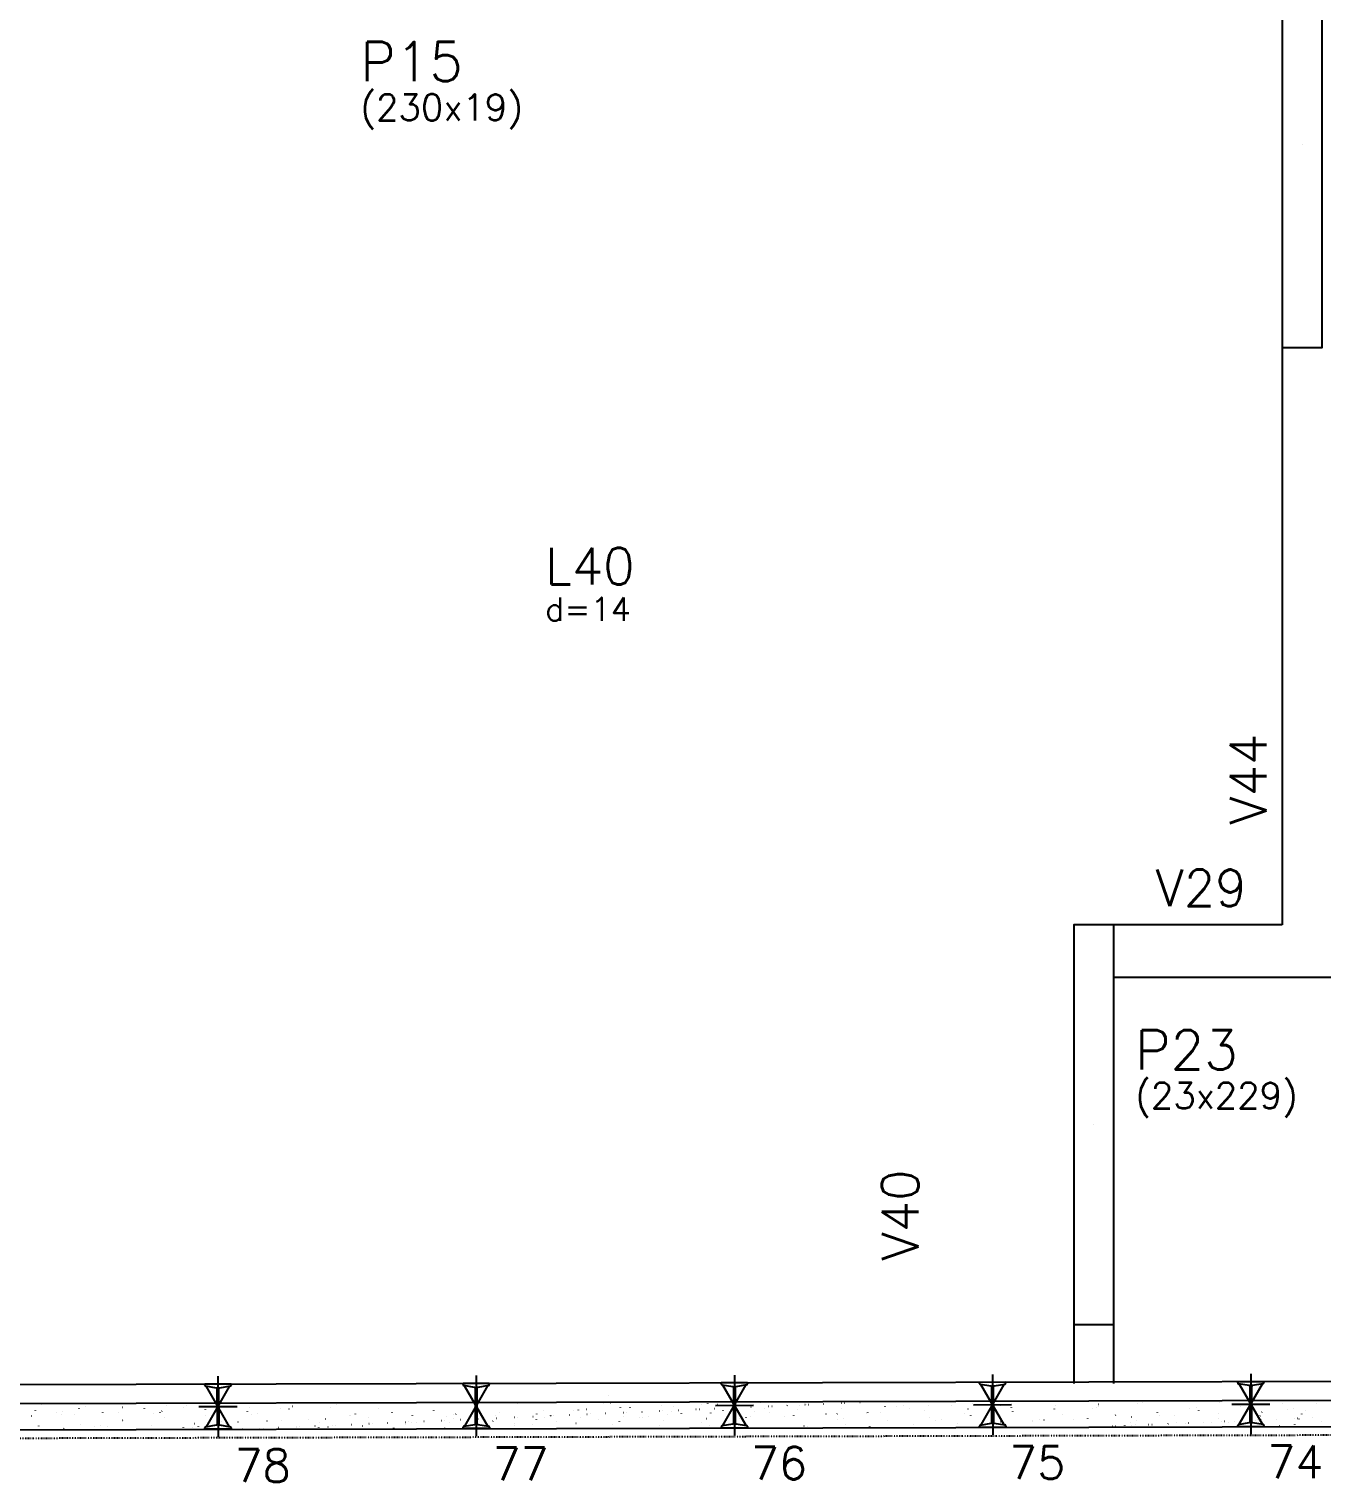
# Model space of a CAD drawing. Extents: x -40810 to 33675, y -2018 to 21213.
# Drawn here: x -10400 to -9659, y 8661 to 9494 of the extents above; entities that cross this region are included whole.
import ezdxf

# ---------------------------------------------------------------- set-up
doc = ezdxf.new("R2010")
doc.units = 0
doc.linetypes.add('ESTILO_TQS_0003', pattern=[1.5, 0.5, -0.4, 0.1, -0.5])
doc.layers.get('0').update_dxf_attribs({"color": 1, "lineweight": 9})
for name, color, linetype in [('1', 5, 'Continuous'), ('12', 3, 'Continuous'), ('13', 7, 'Continuous'), ('19', 5, 'Continuous'), ('24', 5, 'ESTILO_TQS_0003'), ('242', 3, 'Continuous'), ('3', 2, 'Continuous'), ('49', 20, 'Continuous'), ('51', 6, 'Continuous'), ('52', 21, 'Continuous'), ('8', 5, 'Continuous'), ('9', 3, 'Continuous')]:
    doc.layers.add(name, color=color, linetype=linetype)
doc.styles.get("Standard").update_dxf_attribs({"font": 'romans.shx', "width": 0.8})

# ---------------------------------------------------------------- blocks, each defined once
blk = doc.blocks.new('_H9EFD498501-001')
for p, q in [((926.412797, 193.809432), (926.422587, 193.88379)), ((947.871334, 191.642216), (947.916991, 191.701717)), ((951.555778, 192.987347), (951.629001, 193.00358)), ((972.838373, 192.554205), (972.88403, 192.613706)), ((985.426364, 191.86498), (985.436154, 191.939339)), ((997.805412, 193.466194), (997.851069, 193.525696)), ((1007.537106, 192.507551), (1007.610328, 192.523784)), ((1009.338202, 193.414617), (1009.347991, 193.488975)), ((1022.772451, 194.378183), (1022.818108, 194.437685)), ((1033.176618, 194.406565), (1033.186407, 194.480924)), ((1045.342492, 192.166344), (1045.388149, 192.225845)), ((1063.518434, 192.027755), (1063.591656, 192.043988)), ((1070.309531, 193.078333), (1070.355188, 193.137834)), ((1092.190185, 192.462114), (1092.199975, 192.536472)), ((1095.27657, 193.990322), (1095.322227, 194.049823)), ((1116.204812, 194.792513), (1116.214601, 194.866871)), ((1120.243609, 194.902311), (1120.289266, 194.961813)), ((1175.218379, 192.848062), (1175.228169, 192.92242)), ((1192.688307, 194.882911), (1192.761529, 194.899144)), ((1199.130217, 194.397698), (1199.140006, 194.472056)), ((1248.669635, 194.403115), (1248.742857, 194.419348)), ((1252.330745, 195.214763), (1252.403967, 195.230996)), ((1258.143784, 192.453247), (1258.153573, 192.527605)), ((1263.79082, 192.22254), (1263.836477, 192.282042)), ((1281.9822, 193.445195), (1281.99199, 193.519554)), ((1288.757859, 193.13453), (1288.803516, 193.194031)), ((1304.650963, 193.923319), (1304.724185, 193.939552)), ((1308.312073, 194.734967), (1308.385295, 194.7512)), ((1312.185615, 191.781947), (1312.260544, 191.785218)), ((1313.724898, 194.046519), (1313.770555, 194.10602)), ((1322.300979, 192.223593), (1322.375907, 192.226865)), ((1324.174194, 192.30538), (1324.249123, 192.308651)), ((1333.015771, 192.691411), (1333.0907, 192.694683)), ((1338.691937, 194.958508), (1338.737594, 195.018009)), ((1343.131134, 193.133057), (1343.206063, 193.136329)), ((1345.00435, 193.214844), (1345.079278, 193.218115)), ((1353.845926, 193.600875), (1353.920855, 193.604147)), ((1360.632291, 193.443523), (1360.705513, 193.459756)), ((1363.96129, 194.042522), (1364.036218, 194.045793)), ((1364.293401, 194.255171), (1364.366623, 194.271404)), ((1365.010394, 193.831143), (1365.020184, 193.905502)), ((1365.834505, 194.124308), (1365.909434, 194.127579)), ((1374.676082, 194.51034), (1374.75101, 194.513611)), ((1384.791445, 194.951986), (1384.866374, 194.955257)), ((1384.882132, 191.903363), (1384.927789, 191.962865)), ((1386.66466, 195.033772), (1386.739589, 195.037044)), ((1388.922231, 195.380779), (1388.932021, 195.455138)), ((1395.506237, 195.419804), (1395.581166, 195.423075)), ((1409.849171, 192.815352), (1409.894828, 192.874854)), ((1416.613619, 192.963727), (1416.686841, 192.97996)), ((1420.274729, 193.775375), (1420.347951, 193.791608)), ((1424.023962, 191.886692), (1424.033751, 191.96105)), ((1434.81621, 193.727341), (1434.861867, 193.786843)), ((1447.935799, 193.436328), (1447.945588, 193.510687)), ((1459.783249, 194.639331), (1459.828907, 194.698832)), ((1471.774215, 194.428277), (1471.784005, 194.502635)), ((1472.594946, 192.483931), (1472.668169, 192.500163)), ((1476.256056, 193.295579), (1476.329279, 193.311812)), ((1482.35329, 192.427491), (1482.398947, 192.486992)), ((1484.750288, 195.55132), (1484.795946, 195.610821)), ((1507.320329, 193.33948), (1507.365986, 193.398982)), ((1528.576274, 192.004134), (1528.649497, 192.020367)), ((1530.787782, 192.483825), (1530.797572, 192.558184)), ((1532.237384, 192.815783), (1532.310607, 192.832016)), ((1532.287368, 194.251469), (1532.333025, 194.310971)), ((1545.41738, 195.737718), (1545.490603, 195.753951)), ((1554.802409, 194.814225), (1554.812199, 194.888583)), ((1557.254407, 195.163458), (1557.300065, 195.22296)), ((1582.221446, 196.075448), (1582.267104, 196.134949)), ((1588.218712, 192.335987), (1588.291934, 192.35222)), ((1601.398708, 195.257922), (1601.471931, 195.274155)), ((1613.815976, 192.869773), (1613.825766, 192.944132)), ((1637.727814, 194.41941), (1637.737603, 194.493768)), ((1644.20004, 191.856191), (1644.273262, 191.872424)), ((1657.380036, 194.778126), (1657.453258, 194.794359)), ((920.507297, 187.606398), (920.552954, 187.665899)), ((922.904295, 190.730227), (922.949952, 190.789728)), ((934.714672, 189.253764), (934.787894, 189.269997)), ((937.573322, 188.542633), (937.583111, 188.616991)), ((938.375782, 190.065412), (938.449005, 190.081645)), ((945.474336, 188.518387), (945.519993, 188.577889)), ((961.411738, 189.534581), (961.421527, 189.60894)), ((970.441375, 189.430376), (970.487032, 189.489878)), ((972.675052, 185.048545), (972.684841, 185.122904)), ((973.488783, 184.95922), (973.562005, 184.975452)), ((990.696, 188.773968), (990.769222, 188.790201)), ((994.35711, 189.585616), (994.430332, 189.601849)), ((995.408414, 190.342365), (995.454071, 190.401867)), ((996.586889, 186.598181), (996.596679, 186.67254)), ((1020.375453, 191.254354), (1020.42111, 191.313856)), ((1020.425305, 187.59013), (1020.435095, 187.664488)), ((1029.470111, 184.479423), (1029.543333, 184.495656)), ((1039.087469, 184.014638), (1039.133126, 184.07414)), ((1044.439932, 189.920529), (1044.449721, 189.994888)), ((1046.677328, 188.294172), (1046.75055, 188.310405)), ((1050.338438, 189.10582), (1050.41166, 189.122053)), ((1055.600457, 184.65373), (1055.610246, 184.728089)), ((1064.054508, 184.926627), (1064.100165, 184.986129)), ((1068.351769, 191.470165), (1068.361559, 191.544524)), ((1079.438873, 185.645679), (1079.448662, 185.720037)), ((1085.451439, 183.999627), (1085.524661, 184.01586)), ((1089.021547, 185.838616), (1089.067204, 185.898118)), ((1102.658656, 187.814376), (1102.731878, 187.830608)), ((1103.453499, 187.976078), (1103.463289, 188.050436)), ((1106.319766, 188.626024), (1106.392988, 188.642257)), ((1113.988586, 186.750606), (1114.034243, 186.810107)), ((1119.499762, 191.547959), (1119.572984, 191.564192)), ((1124.714217, 183.596769), (1124.789145, 183.60004)), ((1127.365337, 189.525714), (1127.375126, 189.600073)), ((1134.82958, 184.038415), (1134.904509, 184.041687)), ((1136.702795, 184.120202), (1136.777724, 184.123473)), ((1138.45244, 183.701227), (1138.46223, 183.775586)), ((1138.955625, 187.662595), (1139.001282, 187.722096)), ((1141.432767, 183.519831), (1141.505989, 183.536064)), ((1145.544372, 184.506233), (1145.619301, 184.509505)), ((1151.203753, 190.517663), (1151.213542, 190.592021)), ((1155.659735, 184.947879), (1155.734664, 184.951151)), ((1157.532951, 185.029666), (1157.607879, 185.032937)), ((1158.639984, 187.334579), (1158.713206, 187.350812)), ((1160.178781, 183.695461), (1160.224438, 183.754962)), ((1162.301094, 188.146228), (1162.374316, 188.162461)), ((1162.467067, 186.031627), (1162.476856, 186.105985)), ((1163.922664, 188.574584), (1163.968321, 188.634085)), ((1166.374528, 185.415697), (1166.449456, 185.418969)), ((1175.48109, 191.068163), (1175.554312, 191.084396)), ((1176.489891, 185.857344), (1176.564819, 185.860615)), ((1178.363106, 185.93913), (1178.438035, 185.942401)), ((1185.14582, 184.60745), (1185.191477, 184.666951)), ((1186.378904, 187.581263), (1186.388693, 187.655621)), ((1187.204683, 186.325162), (1187.279612, 186.328433)), ((1188.889703, 189.486573), (1188.93536, 189.546074)), ((1197.320046, 186.766808), (1197.394975, 186.770079)), ((1199.193262, 186.848594), (1199.26819, 186.851866)), ((1208.034838, 187.234626), (1208.109767, 187.237897)), ((1210.112859, 185.519439), (1210.158516, 185.578941)), ((1210.21732, 188.573211), (1210.22711, 188.64757)), ((1213.856742, 190.398562), (1213.902399, 190.458064)), ((1214.621312, 186.854783), (1214.694534, 186.871016)), ((1218.150202, 187.676272), (1218.22513, 187.679544)), ((1218.282422, 187.666432), (1218.355644, 187.682665)), ((1220.023417, 187.758058), (1220.098346, 187.76133)), ((1221.480634, 184.087175), (1221.490424, 184.161534)), ((1228.864994, 188.14409), (1228.939922, 188.147361)), ((1231.462418, 190.588367), (1231.53564, 190.6046)), ((1232.6829, 183.307599), (1232.728557, 183.367101)), ((1234.231947, 190.903611), (1234.241736, 190.977969)), ((1235.079898, 186.431428), (1235.125555, 186.49093)), ((1238.823781, 191.310551), (1238.869438, 191.370053)), ((1238.980357, 188.585736), (1239.055286, 188.589008)), ((1240.853572, 188.667523), (1240.928501, 188.670794)), ((1245.392471, 185.636812), (1245.402261, 185.71117)), ((1249.695149, 189.053554), (1249.770078, 189.056826)), ((1257.649939, 184.219589), (1257.695596, 184.27909)), ((1259.810512, 189.495201), (1259.885441, 189.498472)), ((1260.046937, 187.343417), (1260.092594, 187.402919)), ((1261.683728, 189.576987), (1261.758657, 189.580258)), ((1269.230888, 186.62876), (1269.240677, 186.703118)), ((1270.525305, 189.963018), (1270.600233, 189.96629)), ((1270.60264, 186.374987), (1270.675862, 186.39122)), ((1274.26375, 187.186636), (1274.336972, 187.202869)), ((1280.640668, 190.404665), (1280.715597, 190.407936)), ((1282.513883, 190.486451), (1282.588812, 190.489723)), ((1282.616978, 185.131578), (1282.662635, 185.191079)), ((1285.013976, 188.255407), (1285.059633, 188.314908)), ((1287.443746, 190.108571), (1287.516968, 190.124804)), ((1291.35546, 190.872483), (1291.430389, 190.875754)), ((1293.245514, 188.959159), (1293.255304, 189.033518)), ((1301.470823, 191.314129), (1301.545752, 191.3174)), ((1303.344039, 191.395915), (1303.418967, 191.399187)), ((1304.406039, 183.69236), (1304.415828, 183.766719)), ((1307.584017, 186.043567), (1307.629674, 186.103068)), ((1309.981015, 189.167396), (1310.026672, 189.226897)), ((1317.157351, 190.508796), (1317.167141, 190.583154)), ((1326.583967, 185.895191), (1326.65719, 185.911424)), ((1328.244455, 184.684309), (1328.254244, 184.758667)), ((1330.245077, 186.70684), (1330.3183, 186.723073)), ((1332.551056, 186.955556), (1332.596713, 187.015058)), ((1334.948054, 190.079385), (1334.993711, 190.138886)), ((1340.995768, 191.500744), (1341.005557, 191.575102)), ((1343.425074, 189.628775), (1343.498296, 189.645007)), ((1352.259082, 187.014708), (1352.268871, 187.089066)), ((1357.518095, 187.867545), (1357.563752, 187.927047)), ((1359.915093, 190.991374), (1359.96075, 191.050875)), ((1376.170919, 188.564344), (1376.180708, 188.638703)), ((1382.485134, 188.779534), (1382.530791, 188.839036)), ((1382.565295, 185.415395), (1382.638518, 185.431628)), ((1386.226405, 186.227044), (1386.299628, 186.243277)), ((1399.406401, 189.148978), (1399.479624, 189.165211)), ((1400.009335, 189.556293), (1400.019125, 189.630651)), ((1407.452173, 189.691523), (1407.49783, 189.751025)), ((1411.272649, 185.070257), (1411.282439, 185.144615)), ((1432.419212, 190.603513), (1432.464869, 190.663014)), ((1435.184486, 186.619893), (1435.194276, 186.694251)), ((1438.546623, 184.935599), (1438.619845, 184.951832)), ((1442.207733, 185.747248), (1442.280955, 185.763481)), ((1451.131228, 183.363796), (1451.176885, 183.423298)), ((1455.387729, 188.669182), (1455.460952, 188.685415)), ((1457.386251, 191.515502), (1457.431908, 191.575003)), ((1459.022902, 187.611841), (1459.032692, 187.6862)), ((1476.098267, 184.275785), (1476.143924, 184.335287)), ((1483.037529, 189.942241), (1483.047319, 190.016599)), ((1494.198054, 184.675442), (1494.207843, 184.7498)), ((1494.527951, 184.455803), (1494.601173, 184.472036)), ((1498.189061, 185.267451), (1498.262283, 185.283684)), ((1501.065306, 185.187775), (1501.110963, 185.247276)), ((1506.949366, 191.491877), (1506.959156, 191.566235)), ((1511.369057, 188.189386), (1511.442279, 188.205619)), ((1518.03647, 185.66739), (1518.046259, 185.741749)), ((1526.032345, 186.099764), (1526.078002, 186.159265)), ((1542.051096, 187.997789), (1542.060886, 188.072148)), ((1550.509279, 183.976007), (1550.582501, 183.99224)), ((1550.999384, 187.011753), (1551.045041, 187.071254)), ((1554.170389, 184.787655), (1554.243611, 184.803888)), ((1565.962934, 189.547426), (1565.972723, 189.621784)), ((1567.350385, 187.70959), (1567.423607, 187.725823)), ((1575.966423, 187.923742), (1576.01208, 187.983243)), ((1577.050037, 183.722939), (1577.059827, 183.797297)), ((1581.805183, 183.449657), (1581.880112, 183.452928)), ((1583.678398, 183.531443), (1583.753327, 183.534715)), ((1584.557602, 191.524338), (1584.630824, 191.540571)), ((1589.80135, 190.539374), (1589.811139, 190.613733)), ((1592.519975, 183.917475), (1592.594904, 183.920746)), ((1597.189579, 183.956608), (1597.235236, 184.01611)), ((1600.933462, 188.835731), (1600.979119, 188.895233)), ((1601.064664, 186.053338), (1601.074453, 186.127696)), ((1602.635338, 184.359121), (1602.710267, 184.362392)), ((1604.508554, 184.440907), (1604.583482, 184.444179)), ((1606.490607, 183.496211), (1606.563829, 183.512444)), ((1610.151717, 184.307859), (1610.224939, 184.324092)), ((1613.350131, 184.826939), (1613.425059, 184.83021)), ((1622.156618, 184.868597), (1622.202275, 184.928099)), ((1623.331713, 187.229794), (1623.404935, 187.246027)), ((1623.465494, 185.268585), (1623.540422, 185.271857)), ((1624.976501, 187.602974), (1624.986291, 187.677333)), ((1625.338709, 185.350372), (1625.413638, 185.353643)), ((1625.900501, 189.74772), (1625.946158, 189.807222)), ((1634.180286, 185.736403), (1634.255215, 185.739675)), ((1640.53893, 191.044542), (1640.612152, 191.060775)), ((1644.295649, 186.178049), (1644.370578, 186.181321)), ((1646.168865, 186.259836), (1646.243793, 186.263107)), ((1647.123657, 185.780586), (1647.169314, 185.840088)), ((1648.814917, 188.594923), (1648.824707, 188.669281)), ((1650.86754, 190.659709), (1650.913197, 190.719211)), ((1655.010441, 186.645867), (1655.08537, 186.649139)), ((1660.078231, 184.108887), (1660.088021, 184.183245)), ((924.549604, 179.657076), (924.549604, 179.657076)), ((924.549604, 179.657076), (924.549604, 179.657076)), ((924.822009, 181.726197), (924.831799, 181.800556)), ((936.40732, 179.685974), (936.40732, 179.685974)), ((936.40732, 179.685974), (936.40732, 179.685974)), ((938.701277, 179.691565), (938.701277, 179.691565)), ((939.219312, 180.366681), (939.26497, 180.426183)), ((948.265037, 179.714873), (948.265037, 179.714873)), ((948.660425, 182.718146), (948.670215, 182.792504)), ((949.850495, 179.718737), (949.850495, 179.718737)), ((949.850495, 179.718737), (949.850495, 179.718737)), ((949.850495, 179.718737), (949.850495, 179.718737)), ((956.647677, 181.225636), (956.720899, 181.241869)), ((960.122753, 179.743772), (960.122753, 179.743772)), ((960.308787, 182.037285), (960.382009, 182.053518)), ((963.013989, 179.750818), (963.013989, 179.750818)), ((964.186351, 181.278671), (964.232009, 181.338172)), ((971.98047, 179.772671), (971.98047, 179.772671)), ((971.98047, 179.772671), (971.98047, 179.772671)), ((971.98047, 179.772671), (971.98047, 179.772671)), ((983.838186, 179.801569), (983.845366, 179.856105)), ((983.838186, 179.801569), (983.838186, 179.801569)), ((983.838186, 179.801569), (983.838186, 179.801569)), ((987.326701, 179.810071), (987.326701, 179.810071)), ((989.15339, 182.19066), (989.199048, 182.250161)), ((995.695903, 179.830468), (995.695903, 179.830468)), ((995.695903, 179.830468), (995.695903, 179.830468)), ((1007.553619, 179.859367), (1007.553619, 179.859367)), ((1007.673993, 180.773695), (1007.683782, 180.848053)), ((1008.642351, 179.86202), (1008.642351, 179.86202)), ((1008.642351, 179.86202), (1008.642351, 179.86202)), ((1008.642351, 179.86202), (1008.642351, 179.86202)), ((1011.639412, 179.869324), (1011.639412, 179.869324)), ((1012.629005, 180.74584), (1012.702227, 180.762073)), ((1014.12043, 183.102649), (1014.166087, 183.16215)), ((1016.290115, 181.557489), (1016.363337, 181.573722)), ((1019.411336, 179.888265), (1019.411336, 179.888265)), ((1031.269052, 179.917164), (1031.269052, 179.917164)), ((1031.269052, 179.917164), (1031.269052, 179.917164)), ((1031.269052, 179.917164), (1031.269052, 179.917164)), ((1031.688619, 183.104094), (1031.698409, 183.178452)), ((1035.952124, 179.928577), (1035.952124, 179.928577)), ((1040.97944, 179.94083), (1040.97944, 179.94083)), ((1040.97944, 179.94083), (1040.97944, 179.94083)), ((1041.393595, 179.958912), (1041.468524, 179.962183)), ((1043.126769, 179.946063), (1043.126769, 179.946063)), ((1043.126769, 179.946063), (1043.126769, 179.946063)), ((1043.126769, 179.946063), (1043.126769, 179.946063)), ((1051.508958, 180.400558), (1051.583887, 180.40383)), ((1053.382174, 180.482345), (1053.457102, 180.485616)), ((1054.984485, 179.974962), (1054.984485, 179.974962)), ((1054.984485, 179.974962), (1054.984485, 179.974962)), ((1060.264836, 179.98783), (1060.264836, 179.98783)), ((1060.264836, 179.98783), (1060.264836, 179.98783)), ((1060.264836, 179.98783), (1060.264836, 179.98783)), ((1060.310625, 180.047504), (1060.356282, 180.107006)), ((1062.22375, 180.868376), (1062.298679, 180.871648)), ((1066.842201, 180.00386), (1066.842201, 180.00386)), ((1066.842201, 180.00386), (1066.842201, 180.00386)), ((1067.434206, 180.005303), (1067.434206, 180.005303)), ((1067.434206, 180.005303), (1067.434206, 180.005303)), ((1067.434206, 180.005303), (1067.434206, 180.005303)), ((1068.610333, 180.266044), (1068.683555, 180.282277)), ((1072.271443, 181.077693), (1072.344665, 181.093926)), ((1072.339114, 181.310022), (1072.414042, 181.313294)), ((1074.212329, 181.391809), (1074.287258, 181.39508)), ((1078.699918, 180.032759), (1078.699918, 180.032759)), ((1083.053906, 181.77784), (1083.128834, 181.781112)), ((1084.577547, 180.047084), (1084.577547, 180.047084)), ((1084.577547, 180.047084), (1084.577547, 180.047084)), ((1084.577547, 180.047084), (1084.577547, 180.047084)), ((1085.277664, 180.959493), (1085.323321, 181.018995)), ((1090.557634, 180.061658), (1090.557634, 180.061658)), ((1090.557634, 180.061658), (1090.557634, 180.061658)), ((1090.557634, 180.061658), (1090.557634, 180.061658)), ((1090.702187, 181.159643), (1090.711976, 181.234001)), ((1093.169269, 182.219487), (1093.244198, 182.222758)), ((1095.042485, 182.301273), (1095.117413, 182.304545)), ((1102.415351, 180.090556), (1102.415351, 180.090556)), ((1102.415351, 180.090556), (1102.415351, 180.090556)), ((1102.415351, 180.090556), (1102.415351, 180.090556)), ((1103.884061, 182.687305), (1103.95899, 182.690576)), ((1108.890259, 180.106337), (1108.890259, 180.106337)), ((1108.890259, 180.106337), (1108.890259, 180.106337)), ((1108.890259, 180.106337), (1108.890259, 180.106337)), ((1110.244703, 181.871482), (1110.29036, 181.930984)), ((1113.999425, 183.128951), (1114.074353, 183.132222)), ((1114.273067, 180.119455), (1114.273067, 180.119455)), ((1114.273067, 180.119455), (1114.273067, 180.119455)), ((1114.614024, 182.709279), (1114.623813, 182.783637)), ((1115.87264, 183.210737), (1115.947569, 183.214009)), ((1126.130784, 180.148354), (1126.130784, 180.148354)), ((1126.130784, 180.148354), (1126.130784, 180.148354)), ((1126.226062, 180.148586), (1126.226062, 180.148586)), ((1128.252771, 180.597896), (1128.325993, 180.614129)), ((1133.20297, 180.16559), (1133.20297, 180.16559)), ((1133.20297, 180.16559), (1133.20297, 180.16559)), ((1133.20297, 180.16559), (1133.20297, 180.16559)), ((1135.211742, 182.783472), (1135.257399, 182.842973)), ((1137.9885, 180.177253), (1137.9885, 180.177253)), ((1149.846217, 180.206151), (1149.846217, 180.206151)), ((1157.515682, 180.224843), (1157.515682, 180.224843)), ((1157.515682, 180.224843), (1157.515682, 180.224843)), ((1157.781783, 180.571632), (1157.82744, 180.631133)), ((1161.703933, 180.23505), (1161.703933, 180.23505)), ((1161.703933, 180.23505), (1161.703933, 180.23505)), ((1161.703933, 180.23505), (1161.703933, 180.23505)), ((1173.561649, 180.263949), (1173.561649, 180.263949)), ((1173.561649, 180.263949), (1173.561649, 180.263949)), ((1173.627591, 180.764828), (1173.637381, 180.839186)), ((1181.828394, 180.284096), (1181.828394, 180.284096)), ((1181.828394, 180.284096), (1181.828394, 180.284096)), ((1182.748822, 181.483621), (1182.794479, 181.543123)), ((1185.017918, 180.291869), (1185.017918, 180.291869)), ((1185.017918, 180.291869), (1185.017918, 180.291869)), ((1185.419366, 180.292847), (1185.419366, 180.292847)), ((1185.419366, 180.292847), (1185.419366, 180.292847)), ((1197.277082, 180.321746), (1197.277082, 180.321746)), ((1197.414095, 183.040035), (1197.487317, 183.056268)), ((1197.466008, 181.756776), (1197.475797, 181.831134)), ((1206.141105, 180.343349), (1206.141105, 180.343349)), ((1206.141105, 180.343349), (1206.141105, 180.343349)), ((1207.715861, 182.39561), (1207.761518, 182.455112)), ((1209.134799, 180.350645), (1209.134799, 180.350645)), ((1220.992515, 180.379544), (1220.992515, 180.379544)), ((1220.992515, 180.379544), (1220.992515, 180.379544)), ((1220.992515, 180.379544), (1220.992515, 180.379544)), ((1230.453817, 180.402602), (1230.453817, 180.402602)), ((1230.453817, 180.402602), (1230.453817, 180.402602)), ((1232.850232, 180.408442), (1232.850232, 180.408442)), ((1232.850232, 180.408442), (1232.850232, 180.408442)), ((1232.850232, 180.408442), (1232.850232, 180.408442)), ((1243.809774, 180.435152), (1243.809774, 180.435152)), ((1243.809774, 180.435152), (1243.809774, 180.435152)), ((1244.707948, 180.437341), (1244.707948, 180.437341)), ((1244.707948, 180.437341), (1244.707948, 180.437341)), ((1253.395422, 182.560239), (1253.468645, 182.576472)), ((1254.766529, 180.461855), (1254.766529, 180.461855)), ((1254.766529, 180.461855), (1254.766529, 180.461855)), ((1256.565665, 180.46624), (1256.565665, 180.46624)), ((1256.565665, 180.46624), (1256.565665, 180.46624)), ((1268.423381, 180.495138), (1268.423381, 180.495138)), ((1279.07924, 180.521108), (1279.07924, 180.521108)), ((1279.07924, 180.521108), (1279.07924, 180.521108)), ((1280.281097, 180.524037), (1280.281097, 180.524037)), ((1280.281097, 180.524037), (1280.281097, 180.524037)), ((1280.281097, 180.524037), (1280.281097, 180.524037)), ((1280.494202, 182.142724), (1280.503991, 182.217082)), ((1292.138814, 180.552936), (1292.138814, 180.552936)), ((1292.138814, 180.552936), (1292.138814, 180.552936)), ((1292.138814, 180.552936), (1292.138814, 180.552936)), ((1302.60163, 180.578435), (1302.60163, 180.578435)), ((1302.60163, 180.578435), (1302.60163, 180.578435)), ((1303.391952, 180.580361), (1303.391952, 180.580361)), ((1303.391952, 180.580361), (1303.391952, 180.580361)), ((1303.99653, 180.581835), (1303.99653, 180.581835)), ((1303.99653, 180.581835), (1303.99653, 180.581835)), ((1309.37675, 182.080443), (1309.449972, 182.096676)), ((1315.854247, 180.610733), (1315.854247, 180.610733)), ((1315.854247, 180.610733), (1315.854247, 180.610733)), ((1327.704663, 180.639614), (1327.704663, 180.639614)), ((1327.704663, 180.639614), (1327.704663, 180.639614)), ((1327.711963, 180.639632), (1327.711963, 180.639632)), ((1339.56968, 180.668531), (1339.56968, 180.668531)), ((1351.427396, 180.697429), (1351.427396, 180.697429)), ((1351.427396, 180.697429), (1351.427396, 180.697429)), ((1351.427396, 180.697429), (1351.427396, 180.697429)), ((1352.017375, 180.698867), (1352.017375, 180.698867)), ((1352.017375, 180.698867), (1352.017375, 180.698867)), ((1361.393486, 180.721718), (1361.393486, 180.721718)), ((1361.393486, 180.721718), (1361.393486, 180.721718)), ((1363.285113, 180.726328), (1363.285113, 180.726328)), ((1363.285113, 180.726328), (1363.285113, 180.726328)), ((1363.419606, 181.747909), (1363.429396, 181.822267)), ((1365.358078, 181.600647), (1365.4313, 181.61688)), ((1375.142829, 180.755227), (1375.142829, 180.755227)), ((1375.142829, 180.755227), (1375.142829, 180.755227)), ((1376.330087, 180.75812), (1376.330087, 180.75812)), ((1376.330087, 180.75812), (1376.330087, 180.75812)), ((1387.000545, 180.784126), (1387.000545, 180.784126)), ((1387.258022, 182.739858), (1387.267812, 182.814216)), ((1398.858262, 180.813024), (1398.858262, 180.813024)), ((1400.642798, 180.817373), (1400.642798, 180.817373)), ((1401.19715, 181.539818), (1401.242807, 181.599319)), ((1410.715978, 180.841923), (1410.715978, 180.841923)), ((1410.715978, 180.841923), (1410.715978, 180.841923)), ((1410.715978, 180.841923), (1410.715978, 180.841923)), ((1420.185342, 180.865001), (1420.185342, 180.865001)), ((1420.185342, 180.865001), (1420.185342, 180.865001)), ((1421.339406, 181.120851), (1421.412628, 181.137084)), ((1422.573695, 180.870822), (1422.573695, 180.870822)), ((1422.573695, 180.870822), (1422.573695, 180.870822)), ((1422.573695, 180.870822), (1422.573695, 180.870822)), ((1424.95551, 180.876626), (1424.95551, 180.876626)), ((1426.164189, 182.451807), (1426.209846, 182.511309)), ((1434.431411, 180.89972), (1434.431411, 180.89972)), ((1434.431411, 180.89972), (1434.431411, 180.89972)), ((1446.289128, 180.928619), (1446.289128, 180.928619)), ((1446.289128, 180.928619), (1446.289128, 180.928619)), ((1449.268222, 180.935879), (1449.268222, 180.935879)), ((1458.146844, 180.957518), (1458.146844, 180.957518)), ((1470.004561, 180.986416), (1470.004561, 180.986416)), ((1470.004561, 180.986416), (1470.004561, 180.986416)), ((1470.004561, 180.986416), (1470.004561, 180.986416)), ((1470.286216, 183.125805), (1470.296006, 183.200164)), ((1473.580933, 180.995133), (1473.580933, 180.995133)), ((1478.977198, 181.008284), (1478.977198, 181.008284)), ((1478.977198, 181.008284), (1478.977198, 181.008284)), ((1478.977198, 181.008284), (1478.977198, 181.008284)), ((1481.862277, 181.015315), (1481.862277, 181.015315)), ((1481.862277, 181.015315), (1481.862277, 181.015315)), ((1481.862277, 181.015315), (1481.862277, 181.015315)), ((1493.719993, 181.044214), (1493.719993, 181.044214)), ((1493.719993, 181.044214), (1493.719993, 181.044214)), ((1497.893645, 181.054386), (1497.893645, 181.054386)), ((1505.57771, 181.073113), (1505.57771, 181.073113)), ((1505.57771, 181.073113), (1505.57771, 181.073113)), ((1517.435426, 181.102011), (1517.435426, 181.102011)), ((1522.206356, 181.113639), (1522.206356, 181.113639)), ((1522.206356, 181.113639), (1522.206356, 181.113639)), ((1522.206356, 181.113639), (1522.206356, 181.113639)), ((1522.288462, 181.220641), (1522.334119, 181.280142)), ((1528.661917, 181.129372), (1528.661917, 181.129372)), ((1528.661917, 181.129372), (1528.661917, 181.129372)), ((1529.293143, 181.13091), (1529.293143, 181.13091)), ((1529.293143, 181.13091), (1529.293143, 181.13091)), ((1529.293143, 181.13091), (1529.293143, 181.13091)), ((1529.299784, 181.181354), (1529.309573, 181.255712)), ((1530.029509, 181.189082), (1530.104437, 181.192353)), ((1537.769054, 181.151567), (1537.769054, 181.151567)), ((1537.769054, 181.151567), (1537.769054, 181.151567)), ((1537.769054, 181.151567), (1537.769054, 181.151567)), ((1540.144872, 181.630728), (1540.219801, 181.634)), ((1541.150859, 181.159809), (1541.150859, 181.159809)), ((1541.150859, 181.159809), (1541.150859, 181.159809)), ((1541.150859, 181.159809), (1541.150859, 181.159809)), ((1542.018088, 181.712515), (1542.093016, 181.715786)), ((1546.519068, 181.172892), (1546.519068, 181.172892)), ((1546.519068, 181.172892), (1546.519068, 181.172892)), ((1546.519068, 181.172892), (1546.519068, 181.172892)), ((1547.255501, 182.13263), (1547.301158, 182.192131)), ((1550.859664, 182.098546), (1550.934593, 182.101818)), ((1553.008576, 181.188707), (1553.008576, 181.188707)), ((1553.008576, 181.188707), (1553.008576, 181.188707)), ((1553.211621, 182.73099), (1553.221411, 182.805349)), ((1560.975028, 182.540193), (1561.049956, 182.543464)), ((1562.848243, 182.621979), (1562.923172, 182.62525)), ((1564.866292, 181.217606), (1564.866292, 181.217606)), ((1564.866292, 181.217606), (1564.866292, 181.217606)), ((1570.83178, 181.232145), (1570.83178, 181.232145)), ((1570.83178, 181.232145), (1570.83178, 181.232145)), ((1570.83178, 181.232145), (1570.83178, 181.232145)), ((1571.68982, 183.00801), (1571.764748, 183.011282)), ((1572.22254, 183.044619), (1572.268197, 183.10412)), ((1576.724009, 181.246505), (1576.724009, 181.246505)), ((1588.581725, 181.275404), (1588.581725, 181.275404)), ((1595.144491, 181.291398), (1595.144491, 181.291398)), ((1595.144491, 181.291398), (1595.144491, 181.291398)), ((1595.144491, 181.291398), (1595.144491, 181.291398)), ((1596.56091, 181.29485), (1596.56091, 181.29485)), ((1596.56091, 181.29485), (1596.56091, 181.29485)), ((1596.56091, 181.29485), (1596.56091, 181.29485)), ((1600.439441, 181.304302), (1600.439441, 181.304302)), ((1600.439441, 181.304302), (1600.439441, 181.304302)), ((1600.439441, 181.304302), (1600.439441, 181.304302)), ((1612.297158, 181.333201), (1612.297158, 181.333201)), ((1612.297158, 181.333201), (1612.297158, 181.333201)), ((1612.297158, 181.333201), (1612.297158, 181.333201)), ((1619.457203, 181.350651), (1619.457203, 181.350651)), ((1619.457203, 181.350651), (1619.457203, 181.350651)), ((1619.75962, 181.744768), (1619.805277, 181.80427)), ((1624.154874, 181.3621), (1624.154874, 181.3621)), ((1624.154874, 181.3621), (1624.154874, 181.3621)), ((1636.012591, 181.390998), (1636.012591, 181.390998)), ((1636.063605, 181.778488), (1636.073394, 181.852846)), ((1643.769915, 181.409904), (1643.769915, 181.409904)), ((1643.769915, 181.409904), (1643.769915, 181.409904)), ((1644.726659, 182.656758), (1644.772316, 182.716259)), ((1647.870307, 181.419897), (1647.870307, 181.419897)), ((1655.352766, 181.438133), (1655.352766, 181.438133)), ((1655.352766, 181.438133), (1655.352766, 181.438133)), ((1655.352766, 181.438133), (1655.352766, 181.438133)), ((1659.728024, 181.448796), (1659.728024, 181.448796)), ((1659.728024, 181.448796), (1659.728024, 181.448796)), ((1659.728024, 181.448796), (1659.728024, 181.448796))]:
    blk.add_line(p, q)

msp = doc.modelspace()

# ---------------------------------------------------------------- linework, layer by layer
at = {"layer": '1'}
for points in [[(-9681.684, 9311.62), (-9681.684, 8980.62)], [(-9681.684, 8980.62), (-9778.184, 8980.62)], [(-9778.184, 8950.62), (-9668.184, 8950.62)], [(-9668.184, 8950.62), (-9231.184, 8950.62)], [(-9801.184, 8751.62), (-9801.184, 8717.723)], [(-9778.184, 8717.779), (-9778.184, 8751.62)]]:
    msp.add_lwpolyline(points, dxfattribs=at)
at = {"layer": '24'}
msp.add_line((-7322.183, 8693.711), (-10885.622, 8685.087), dxfattribs=at)
at = {"layer": '242'}
for p, q in [((-9670.184, 9428.12), (-9670.184, 9428.12)), ((-9789.684, 8866.12), (-9789.684, 8866.12)), ((-10067.926, 8710.62), (-10067.926, 8710.62))]:
    msp.add_line(p, q, dxfattribs=at)
at = {"layer": '3'}
for points in [[(-9681.684, 9311.62), (-9658.684, 9311.62), (-9658.684, 9544.62), (-9681.684, 9544.62), (-9681.684, 9311.62)], [(-9801.184, 8751.62), (-9778.184, 8751.62), (-9778.184, 8980.62), (-9801.184, 8980.62), (-9801.184, 8751.62)]]:
    msp.add_lwpolyline(points, dxfattribs=at)
at = {"layer": '49', "linetype": 'Continuous'}
for p, q in [((-10097.76, 8718), (-7352.322, 8724.691)), ((-10873.278, 8716.11), (-10097.76, 8718)), ((-10097.733, 8707), (-7342.272, 8713.716)), ((-10876.392, 8705.103), (-10097.733, 8707)), ((-10097.697, 8692.001), (-7327.205, 8698.753)), ((-10882.568, 8690.088), (-10097.697, 8692.001))]:
    msp.add_line(p, q, dxfattribs=at)
at = {"layer": '51'}
for p, q in [((-10291.698, 8721.873), (-10291.614, 8687.176)), ((-10143.699, 8722.231), (-10143.615, 8687.534)), ((-9995.7, 8722.589), (-9995.616, 8687.892)), ((-9847.701, 8722.948), (-9847.617, 8688.25)), ((-9699.702, 8723.306), (-9699.618, 8688.608)), ((-10299.188, 8717.506), (-10284.188, 8717.543)), ((-10299.186, 8716.752), (-10299.188, 8717.506)), ((-10292.558, 8715.095), (-10298.702, 8716.145)), ((-10284.985, 8692.968), (-10298.328, 8716.081)), ((-10298.272, 8692.936), (-10285.041, 8716.113)), ((-10292.026, 8694.558), (-10292.074, 8714.488)), ((-10291.287, 8714.489), (-10291.239, 8694.561)), ((-10284.668, 8716.179), (-10290.806, 8715.099)), ((-10284.188, 8717.543), (-10284.186, 8716.788)), ((-10151.189, 8717.864), (-10136.189, 8717.901)), ((-10151.187, 8717.11), (-10151.189, 8717.864)), ((-10144.559, 8715.453), (-10150.702, 8716.503)), ((-10136.986, 8693.326), (-10150.329, 8716.439)), ((-10150.273, 8693.294), (-10137.042, 8716.471)), ((-10144.027, 8694.916), (-10144.075, 8714.846)), ((-10143.288, 8714.848), (-10143.24, 8694.919)), ((-10136.668, 8716.537), (-10142.806, 8715.457)), ((-10136.189, 8717.901), (-10136.187, 8717.147)), ((-10003.19, 8718.223), (-9988.19, 8718.259)), ((-10003.188, 8717.468), (-10003.19, 8718.223)), ((-9996.56, 8715.811), (-10002.703, 8716.861)), ((-9988.987, 8693.684), (-10002.33, 8716.797)), ((-10002.274, 8693.652), (-9989.043, 8716.829)), ((-9996.028, 8695.275), (-9996.076, 8715.204)), ((-9995.289, 8715.206), (-9995.241, 8695.278)), ((-9988.669, 8716.895), (-9994.807, 8715.816)), ((-9988.19, 8718.259), (-9988.188, 8717.505)), ((-9855.19, 8718.581), (-9840.19, 8718.617)), ((-9855.189, 8717.827), (-9855.19, 8718.581)), ((-9848.561, 8716.169), (-9854.704, 8717.219)), ((-9840.988, 8694.042), (-9854.331, 8717.155)), ((-9854.274, 8694.01), (-9841.044, 8717.187)), ((-9848.028, 8695.633), (-9848.077, 8715.562)), ((-9847.29, 8715.564), (-9847.241, 8695.636)), ((-9840.67, 8717.253), (-9846.808, 8716.174)), ((-9840.19, 8718.617), (-9840.189, 8717.863)), ((-9707.191, 8718.939), (-9692.191, 8718.975)), ((-9707.189, 8718.185), (-9707.191, 8718.939)), ((-9700.562, 8716.528), (-9706.705, 8717.577)), ((-9692.988, 8694.401), (-9706.331, 8717.513)), ((-9706.275, 8694.368), (-9693.044, 8717.546)), ((-9700.029, 8695.991), (-9700.077, 8715.92)), ((-9699.29, 8715.922), (-9699.242, 8695.994)), ((-9692.671, 8717.611), (-9698.809, 8716.532)), ((-9692.191, 8718.975), (-9692.19, 8718.221)), ((-10302.565, 8704.498), (-10280.747, 8704.551)), ((-10006.567, 8705.214), (-9984.749, 8705.267)), ((-9858.568, 8705.572), (-9836.75, 8705.625)), ((-9710.569, 8705.931), (-9688.751, 8705.983)), ((-10299.125, 8691.506), (-10299.127, 8692.26)), ((-10284.125, 8691.543), (-10299.125, 8691.506)), ((-10298.645, 8692.87), (-10292.507, 8693.95)), ((-10290.754, 8693.954), (-10284.611, 8692.904)), ((-10284.127, 8692.297), (-10284.125, 8691.543)), ((-10151.126, 8691.864), (-10151.128, 8692.619)), ((-10136.126, 8691.901), (-10151.126, 8691.864)), ((-10150.646, 8693.228), (-10144.508, 8694.308)), ((-10142.755, 8694.312), (-10136.612, 8693.262)), ((-10136.128, 8692.655), (-10136.126, 8691.901)), ((-10003.127, 8692.223), (-10003.128, 8692.977)), ((-9988.127, 8692.259), (-10003.127, 8692.223)), ((-10002.647, 8693.587), (-9996.509, 8694.666)), ((-9994.756, 8694.67), (-9988.613, 8693.62)), ((-9988.129, 8693.013), (-9988.127, 8692.259)), ((-9855.128, 8692.581), (-9855.129, 8693.335)), ((-9840.128, 8692.617), (-9855.128, 8692.581)), ((-9854.648, 8693.945), (-9848.51, 8695.024)), ((-9846.757, 8695.028), (-9840.614, 8693.979)), ((-9840.129, 8693.371), (-9840.128, 8692.617)), ((-9707.128, 8692.939), (-9707.13, 8693.693)), ((-9692.128, 8692.975), (-9707.128, 8692.939)), ((-9706.649, 8694.303), (-9700.511, 8695.382)), ((-9698.758, 8695.386), (-9692.615, 8694.337)), ((-9692.13, 8693.729), (-9692.128, 8692.975))]:
    msp.add_line(p, q, dxfattribs=at)
for centre, start, end in [((-10298.561, 8716.754), 180.138657, 256.999883), ((-10292.699, 8714.486), 0.138657, 76.999883), ((-10290.662, 8714.491), 103.277431, 180.138657), ((-10284.811, 8716.787), 283.277431, 0.138657), ((-10150.562, 8717.112), 180.138657, 256.999883), ((-10144.7, 8714.844), 0.138657, 76.999883), ((-10142.663, 8714.849), 103.277431, 180.138657), ((-10136.812, 8717.145), 283.277431, 0.138657), ((-10002.563, 8717.47), 180.138657, 256.999883), ((-9996.701, 8715.202), 0.138657, 76.999883), ((-9994.664, 8715.207), 103.277431, 180.138657), ((-9988.813, 8717.503), 283.277431, 0.138657), ((-9854.564, 8717.828), 180.138657, 256.999883), ((-9848.702, 8715.56), 0.138657, 76.999883), ((-9846.665, 8715.565), 103.277431, 180.138657), ((-9840.814, 8717.861), 283.277431, 0.138657), ((-9706.564, 8718.186), 180.138657, 256.999883), ((-9700.702, 8715.919), 0.138657, 76.999883), ((-9698.665, 8715.924), 103.277431, 180.138657), ((-9692.815, 8718.22), 283.277431, 0.138657), ((-9700.654, 8695.991), 283.277509, 0.243653), ((-9698.617, 8695.995), 180.138657, 256.999883), ((-10298.502, 8692.262), 103.277431, 180.138657), ((-10292.651, 8694.558), 283.277509, 0.243653), ((-10290.614, 8694.563), 180.138657, 256.999883), ((-10284.752, 8692.295), 0.138657, 76.999883), ((-10150.503, 8692.62), 103.277431, 180.138657), ((-10144.652, 8694.916), 283.277509, 0.243653), ((-10142.615, 8694.921), 180.138657, 256.999883), ((-10136.753, 8692.653), 0.138657, 76.999883), ((-10002.503, 8692.978), 103.277431, 180.138657), ((-9996.653, 8695.274), 283.277509, 0.243653), ((-9994.616, 8695.279), 180.138657, 256.999883), ((-9988.754, 8693.011), 0.138657, 76.999883), ((-9854.504, 8693.336), 103.277431, 180.138657), ((-9848.653, 8695.632), 283.277509, 0.243653), ((-9846.616, 8695.637), 180.138657, 256.999883), ((-9840.754, 8693.37), 0.138657, 76.999883), ((-9706.505, 8693.695), 103.277431, 180.138657), ((-9692.755, 8693.728), 0.138657, 76.999883)]:
    msp.add_arc(centre, 0.625, start, end, dxfattribs=at)

# ---------------------------------------------------------------- block references
at = {"layer": '19'}
msp.add_blockref('_H9EFD498501-001', (-11319.185, 8511.62), dxfattribs=at)

# ---------------------------------------------------------------- texts
at = {"layer": '12'}
for s, p in [('(230x19)', (-10210.077, 9441.871)), ('(23x229)', (-9765.934, 8875.311))]:
    msp.add_text(s, height=15, dxfattribs=at).set_placement(p)
at = {"layer": '13'}
msp.add_text('d=14', height=13.5, dxfattribs=at).set_placement((-10104.146, 9154.903))
at = {"layer": '52'}
for s, p in [('78', (-10282.184, 8661.301)), ('77', (-10134.187, 8662.312)), ('76', (-9986.188, 8662.67)), ('75', (-9838.189, 8663.028)), ('74', (-9690.189, 8663.386))]:
    msp.add_text(s, height=18.75, dxfattribs=at).set_placement(p)
at = {"layer": '8'}
for s, p in [('L40', (-10104.146, 9175.797)), ('V29', (-9754.228, 8991.325))]:
    msp.add_text(s, height=21, dxfattribs=at).set_placement(p)
for s, p in [('V44', (-9690.663, 9038.077)), ('V40', (-9890.174, 8788.208))]:
    msp.add_text(s, height=21, rotation=90, dxfattribs=at).set_placement(p)
at = {"layer": '9'}
for s, p in [('P15', (-10210.077, 9464.371)), ('P23', (-9765.934, 8897.811))]:
    msp.add_text(s, height=22.5, dxfattribs=at).set_placement(p)

doc.saveas('drawing.dxf')
